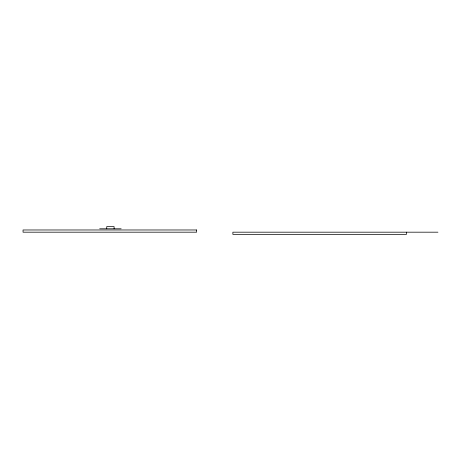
<?xml version="1.0" encoding="UTF-8"?>
<svg xmlns="http://www.w3.org/2000/svg" width="461" height="461" viewBox="0 0 461 461"><rect width="100%" height="100%" fill="white"/><g stroke="black" fill="none" stroke-linecap="round" stroke-linejoin="round"><path stroke-width="0.69" d="M99.68 228.789L121.151 228.789M437.95 232.183L232.88 232.183L232.88 234.39L406.435 234.39L406.435 232.183M114.092 228.789L114.092 226.61L106.739 226.61L106.739 228.789M196.599 229.976L23.05 229.976L23.05 232.183L196.599 232.183L196.599 229.976"/></g></svg>
